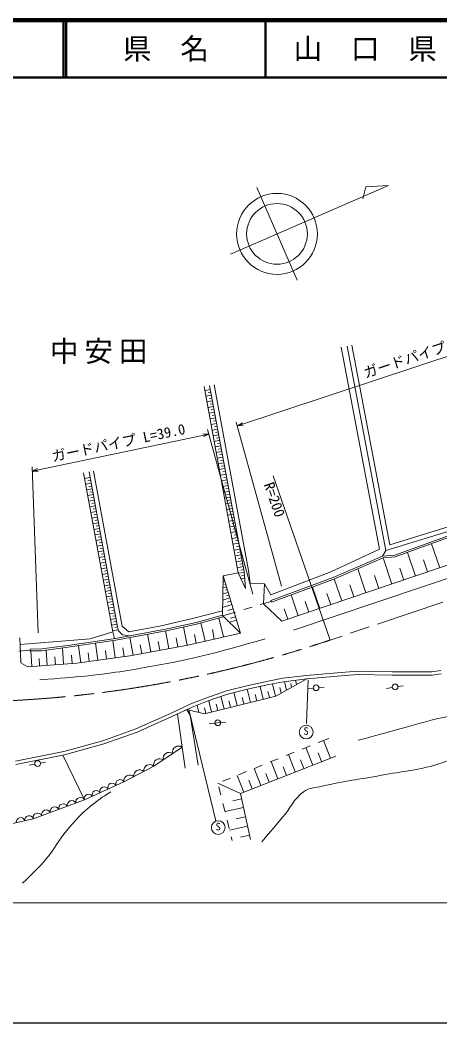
# Model space of a CAD drawing. Units: millimetres, scale not verified. Extents: x 40000 to 680000, y 20000 to 380000.
# Drawn here: x 290187 to 363403, y 205000 to 380000 of the extents above; entities that cross this region are included whole.
import ezdxf
from ezdxf.enums import TextEntityAlignment as Align

# ---------------------------------------------------------------- set-up
doc = ezdxf.new("R2010")
doc.units = ezdxf.units.MM
doc.header["$LTSCALE"] = 1000
doc.linetypes.add('CHAIN', pattern=[18.5, 12, -1.5, 3.5, -1.5])
for name, color, linetype, lineweight in [('M-BGD', 7, 'Continuous', 13), ('M-BGD-HTXT', 7, 'Continuous', 13), ('M-BMK', 2, 'CHAIN', 13), ('M-BMK-SRVR', 3, 'Continuous', 13), ('M-STR-HTXT', 7, 'Continuous', 13), ('M-TTL', 2, 'Continuous', 140), ('M-TTL-BAND', 7, 'Continuous', 25), ('M-TTL-LINE', 7, 'Continuous', 50), ('M-TTL-TXT', 7, 'Continuous', 13)]:
    doc.layers.add(name, color=color, linetype=linetype, lineweight=lineweight)
doc.styles.add('ＭＳ ゴシック', font='')
doc.styles.get('ＭＳ ゴシック').set_extended_font_data('MS Gothic')

msp = doc.modelspace()

# ---------------------------------------------------------------- linework, layer by layer
at = {"layer": 'M-BGD'}
for p, q in [((352866, 287673), (346161, 322904)), ((353987, 287436), (347199, 323101)), ((354644, 288430), (348016, 323256)), ((328223, 283567), (322284, 316047)), ((323373, 315516), (322413, 315338)), ((323464, 315024), (322984, 314936)), ((329243, 283802), (323242, 316224)), ((330046, 283951), (324045, 316373)), ((323555, 314533), (322593, 314355)), ((323737, 313550), (322773, 313371)), ((323646, 314041), (323165, 313952)), ((323919, 312566), (322953, 312387)), ((324101, 311583), (323133, 311404)), ((323828, 313058), (323346, 312969)), ((324010, 312075), (323527, 311985)), ((324283, 310600), (323313, 310420)), ((324192, 311091), (323708, 311002)), ((324374, 310108), (323889, 310018)), ((324465, 309616), (323493, 309436)), ((324647, 308633), (323672, 308453)), ((324556, 309125), (324070, 309035)), ((324738, 308141), (324251, 308051)), ((324829, 307650), (323852, 307469)), ((325011, 306666), (324032, 306485)), ((324920, 307158), (324432, 307068)), ((325193, 305683), (324212, 305502)), ((325375, 304700), (324392, 304518)), ((325102, 306175), (324613, 306084)), ((325284, 305191), (324794, 305101)), ((325557, 303717), (324572, 303534)), ((325466, 304208), (324975, 304117)), ((325648, 303224), (325156, 303133)), ((307182, 274099), (302209, 301141)), ((307992, 274248), (303018, 301290)), ((325739, 302731), (324752, 302548)), ((325922, 301744), (324933, 301561)), ((325831, 302237), (325337, 302146)), ((326014, 301249), (325519, 301157)), ((306354, 273266), (301260, 300967)), ((302390, 300158), (301441, 299983)), ((302481, 299666), (302006, 299579)), ((326105, 300754), (325114, 300571)), ((326289, 299763), (325295, 299579)), ((326197, 300258), (325701, 300167)), ((326381, 299266), (325884, 299174)), ((302571, 299174), (301622, 298999)), ((302753, 298191), (301802, 298016)), ((302662, 298683), (302187, 298595)), ((302843, 297699), (302368, 297612)), ((326473, 298769), (325477, 298584)), ((326657, 297773), (325659, 297588)), ((326565, 298271), (326067, 298179)), ((302934, 297208), (301983, 297032)), ((303115, 296224), (302164, 296049)), ((303025, 296716), (302549, 296628)), ((326842, 296775), (325842, 296589)), ((327027, 295774), (326025, 295589)), ((326750, 297274), (326251, 297181)), ((326935, 296274), (326434, 296182)), ((303297, 295241), (302345, 295065)), ((303478, 294257), (302526, 294082)), ((303206, 295732), (302730, 295645)), ((303387, 294749), (302912, 294661)), ((327213, 294772), (326208, 294586)), ((327120, 295273), (326619, 295180)), ((327306, 294270), (326803, 294177)), ((378317, 294911), (353987, 287436)), ((378095, 295635), (354644, 288430)), ((303659, 293274), (302707, 293098)), ((303841, 292290), (302888, 292115)), ((303569, 293766), (303093, 293678)), ((303750, 292782), (303274, 292694)), ((327399, 293767), (326392, 293581)), ((327585, 292760), (326576, 292574)), ((327492, 293264), (326988, 293171)), ((327678, 292256), (327174, 292163)), ((304022, 291307), (303069, 291131)), ((303931, 291799), (303455, 291711)), ((304113, 290815), (303636, 290727)), ((327772, 291751), (326761, 291564)), ((327959, 290740), (326946, 290553)), ((327865, 291246), (327360, 291152)), ((335835, 275094), (386084, 292096)), ((304203, 290324), (303249, 290148)), ((304385, 289340), (303430, 289164)), ((304294, 289832), (303817, 289744)), ((304475, 288848), (303998, 288760)), ((328146, 289727), (327131, 289539)), ((328053, 290234), (327546, 290140)), ((328240, 289219), (327733, 289125)), ((386734, 290007), (337885, 273536)), ((304566, 288357), (303611, 288181)), ((304747, 287373), (303792, 287197)), ((304657, 287865), (304179, 287777)), ((328334, 288712), (327317, 288523)), ((328523, 287694), (327503, 287505)), ((328429, 288203), (327920, 288109)), ((328617, 287184), (328107, 287090)), ((352866, 287673), (344372, 283693)), ((353987, 287436), (353415, 286428)), ((359143, 282981), (357749, 287102)), ((363361, 284408), (361934, 288626)), ((304929, 286390), (303973, 286214)), ((305110, 285406), (304154, 285230)), ((304838, 286882), (304360, 286794)), ((305019, 285898), (304541, 285810)), ((328711, 286674), (327689, 286485)), ((328901, 285652), (327876, 285462)), ((328806, 286163), (328295, 286068)), ((355022, 281586), (353484, 286131)), ((361252, 283694), (360539, 285803)), ((305291, 284423), (304335, 284247)), ((305201, 284915), (304723, 284827)), ((305382, 283931), (304904, 283843)), ((325578, 283000), (328223, 283567)), ((329090, 284628), (328064, 284438)), ((329516, 280808), (328223, 283567)), ((329262, 283599), (328251, 283507)), ((328995, 285140), (328483, 285045)), ((329185, 284114), (328672, 284019)), ((329516, 280808), (329243, 283802)), ((330046, 283951), (330298, 281764)), ((344372, 283693), (333904, 279695)), ((350477, 280048), (349060, 284235)), ((357082, 282283), (356385, 284344)), ((305473, 283440), (304516, 283263)), ((305654, 282456), (304697, 282280)), ((305563, 282948), (305085, 282860)), ((305745, 281964), (305266, 281876)), ((325578, 283000), (325497, 276159)), ((328631, 273041), (325578, 283000)), ((325871, 282044), (325578, 281954)), ((329354, 282588), (328709, 282529)), ((329308, 283093), (328802, 283047)), ((330298, 281764), (332818, 281643)), ((346290, 278632), (344985, 282489)), ((352749, 280817), (351980, 283090)), ((305835, 281473), (304877, 281296)), ((306017, 280489), (305058, 280313)), ((305926, 280981), (305447, 280893)), ((326457, 280132), (325541, 279851)), ((326164, 281088), (325553, 280900)), ((326017, 281566), (325871, 281521)), ((326310, 280610), (326017, 280520)), ((332818, 281643), (332648, 278129)), ((333904, 279695), (332818, 281643)), ((342433, 277327), (341167, 281069)), ((348383, 279340), (347675, 281433)), ((306198, 279506), (305239, 279329)), ((306379, 278522), (305420, 278346)), ((306107, 279998), (305628, 279909)), ((306289, 279014), (305809, 278926)), ((326750, 279176), (325528, 278801)), ((326604, 279654), (326164, 279519)), ((326930, 278589), (326343, 278409)), ((333989, 278569), (332075, 277990)), ((334041, 278428), (333937, 278710)), ((338691, 276061), (337461, 279696)), ((340562, 276694), (339929, 278565)), ((344361, 277979), (343709, 279908)), ((306561, 277539), (305601, 277362)), ((306742, 276556), (305782, 276379)), ((306470, 278031), (305990, 277942)), ((306651, 277047), (306171, 276959)), ((325506, 276889), (320277, 275557)), ((327110, 278002), (325513, 277513)), ((327525, 276649), (325530, 276038)), ((327767, 276688), (326331, 276254)), ((327345, 277236), (326408, 276949)), ((330639, 277556), (329203, 277122)), ((332648, 278129), (335835, 275094)), ((336874, 275446), (336259, 277263)), ((306923, 275572), (305963, 275395)), ((306832, 276064), (306352, 275975)), ((307014, 275080), (306534, 274992)), ((320277, 275557), (314776, 274321)), ((322466, 271631), (321724, 274811)), ((325637, 272356), (324861, 275673)), ((325577, 275869), (325497, 276159)), ((328631, 273041), (325537, 276014)), ((327939, 275296), (326684, 274912)), ((327760, 275883), (326870, 275610)), ((306354, 273266), (302387, 272036)), ((307104, 274589), (306144, 274412)), ((307286, 273605), (306324, 273428)), ((306354, 273266), (306665, 272074)), ((307195, 274097), (306715, 274008)), ((307324, 273399), (307182, 274099)), ((308051, 272745), (307324, 273399)), ((309131, 273255), (307992, 274248)), ((314776, 274321), (309131, 273255)), ((316105, 270321), (315528, 273430)), ((319300, 270915), (318707, 274110)), ((319463, 270945), (328631, 273041)), ((324056, 271995), (323722, 273636)), ((290233, 269511), (290174, 272218)), ((302387, 272036), (290200, 271018)), ((303764, 268278), (303341, 271275)), ((306784, 268704), (306358, 271725)), ((309374, 272577), (308051, 272745)), ((309895, 269169), (309321, 272262)), ((312996, 269744), (312421, 272845)), ((314551, 270033), (314262, 271587)), ((317703, 270618), (317406, 272216)), ((320887, 271270), (320601, 272809)), ((291971, 270059), (289983, 269848)), ((290233, 269511), (290322, 267839)), ((291975, 269909), (291968, 270209)), ((292248, 267180), (292048, 269910)), ((294929, 267377), (294732, 270057)), ((297777, 267587), (297568, 270435)), ((300767, 267855), (300347, 270828)), ((302265, 268066), (302054, 269565)), ((305274, 268491), (305061, 270001)), ((308342, 268924), (308122, 270482)), ((309326, 269063), (319463, 270945)), ((311446, 269457), (311158, 271007)), ((290322, 267839), (291550, 267129)), ((291550, 267129), (300057, 267754)), ((293589, 267279), (293490, 268619)), ((296353, 267482), (296248, 268906)), ((299275, 267697), (299164, 269194)), ((300057, 267754), (309326, 269063)), ((334805, 262049), (340220, 265046)), ((336664, 263078), (336312, 264575)), ((338393, 264035), (338213, 264804)), ((340400, 264877), (340111, 257242)), ((328048, 260370), (327478, 262665)), ((330346, 260941), (329775, 263239)), ((332583, 261497), (332027, 263734)), ((333660, 261765), (333393, 262842)), ((334738, 262032), (334202, 264187)), ((335703, 262546), (335474, 263520)), ((337529, 263556), (337375, 264209)), ((341304, 263430), (340294, 263357)), ((342300, 263515), (343204, 263580)), ((355100, 263540), (354100, 263383)), ((356086, 263708), (356981, 263848)), ((322322, 258948), (334805, 262049)), ((323571, 259258), (323081, 261229)), ((325753, 259800), (325211, 261982)), ((326900, 260085), (326615, 261232)), ((329197, 260656), (328911, 261805)), ((331465, 261219), (331187, 262338)), ((319245, 259679), (322322, 258948)), ((319868, 258709), (319245, 259679)), ((319668, 259438), (324327, 240294)), ((321388, 259170), (321066, 260464)), ((322585, 259013), (322341, 259998)), ((324662, 259529), (324391, 260620)), ((317622, 258907), (318972, 249477)), ((321249, 249986), (319868, 258709)), ((324162, 257327), (323154, 257238)), ((324162, 257327), (325157, 257427)), ((325157, 257427), (326060, 257506)), ((344022, 254662), (342168, 253913)), ((344309, 251199), (343098, 254289)), ((337996, 252227), (336605, 251665)), ((340777, 253351), (339387, 252789)), ((341219, 249989), (340022, 253045)), ((342764, 250594), (342159, 252139)), ((293743, 250338), (294634, 250502)), ((297618, 251712), (301410, 243907)), ((328629, 245058), (345240, 251564)), ((335214, 251103), (333824, 250541)), ((335138, 247607), (333967, 250598)), ((338162, 248791), (336978, 251815)), ((339690, 249390), (339092, 250918)), ((292762, 250144), (291767, 249960)), ((329651, 248855), (328261, 248293)), ((332147, 246435), (330988, 249395)), ((332433, 249979), (331042, 249417)), ((333643, 247021), (333057, 248517)), ((336650, 248199), (336058, 249711)), ((328629, 245058), (324686, 246848)), ((326870, 247730), (325479, 247168)), ((329188, 245276), (328041, 248204)), ((330667, 245856), (330088, 247335)), ((324841, 246223), (325204, 244767)), ((330374, 236989), (328629, 245058)), ((325566, 243311), (325928, 241856)), ((328835, 244107), (327298, 243775)), ((329167, 242571), (325925, 241870)), ((326290, 240400), (326653, 238945)), ((329518, 240950), (327896, 240599)), ((329868, 239328), (326726, 238649)), ((327015, 237489), (327176, 236843)), ((330208, 237757), (328637, 237418))]:
    msp.add_line(p, q, dxfattribs=at)
for points in [[(378317, 294911), (355556, 286623), (353415, 286428), (344786, 282729), (333937, 278710)], [(378420, 294629), (355622, 286328), (353490, 286134), (344897, 282451), (334041, 278428)], [(325497, 276159), (320870, 274887), (315866, 273799), (306831, 272099), (298879, 270913), (293955, 270257), (291968, 270209)], [(325577, 275869), (320941, 274595), (315926, 273505), (306881, 271803), (298921, 270615), (293978, 269957), (291975, 269909)], [(289373, 250700), (297822, 252364), (304639, 254254), (310394, 256314), (316428, 259003), (319941, 260675), (322594, 261693), (326156, 262953), (329937, 263898), (333426, 264649), (336006, 265142), (340158, 265643), (344802, 266047), (349035, 266383), (355045, 266286), (361999, 266286), (363557, 266507)], [(289463, 250106), (297960, 251780), (304821, 253682), (310618, 255756), (316679, 258458), (320178, 260124), (322802, 261130), (326330, 262378), (330072, 263314), (333545, 264061), (336099, 264549), (340220, 265046), (344852, 265449), (349054, 265782), (355040, 265686), (362041, 265686), (363645, 265913)], [(318451, 253118), (313514, 249795), (308280, 247069), (301410, 243907), (292469, 240636), (263096, 233909)]]:
    msp.add_lwpolyline(points, dxfattribs=at)
for centre, radius in [((341801, 263483), 500), ((355591, 263634), 500), ((324659, 257387), 500), ((340079, 255755), 1200), ((293251, 250251), 500), ((324747, 239078), 1200)]:
    msp.add_circle(centre, radius, dxfattribs=at)
for centre, radius, start, end in [((316179, 251164), 1053, 53.51005, 194.36381), ((317825, 252271), 1053, 53.51005, 194.36381), ((314533, 250056), 1053, 53.51005, 194.36381), ((311054, 248130), 1041, 46.63243, 188.39157), ((312799, 249039), 1041, 46.63243, 188.39157), ((306243, 246067), 758, 29.14081, 200.29407), ((307617, 246700), 758, 29.14081, 200.29407), ((309310, 247221), 1041, 46.63243, 188.39157), ((303495, 244803), 758, 29.14081, 200.29407), ((304869, 245435), 758, 29.14081, 200.29407), ((297719, 242451), 800, 27.25338, 192.93708), ((299209, 242996), 800, 27.25338, 192.93708), ((300699, 243541), 800, 27.25338, 192.93708), ((302122, 244170), 758, 29.14081, 200.29407), ((293248, 240815), 800, 27.25338, 192.93708), ((294738, 241360), 800, 27.25338, 192.93708), ((296229, 241905), 800, 27.25338, 192.93708), ((290278, 240077), 755, 17.10133, 188.6956), ((291747, 240414), 755, 17.10133, 188.6956)]:
    msp.add_arc(centre, radius, start, end, dxfattribs=at)
for points, knots in [([(395484, 276087), (394727, 274683), (394530, 274321), (393903, 273198), (393090, 271740), (392697, 270883), (391777, 269490), (391152, 268544), (390771, 268008), (389923, 267255), (388107, 265642), (386799, 265085), (384635, 263984), (382093, 262690), (380630, 262009), (377929, 261094), (375658, 260325), (374280, 260270), (371932, 259786), (368471, 259072), (366484, 258906), (363045, 258096), (360425, 257478), (358991, 256999), (356393, 256296), (353561, 255530), (352677, 255291), (349142, 254334)], [0, 0, 0, 0, 1, 1, 1, 2, 2, 2, 3, 3, 3, 4, 4, 4, 5, 5, 5, 6, 6, 6, 7, 7, 7, 8, 8, 8, 9, 9, 9, 9]), ([(293656, 264900), (297661, 265145), (298769, 265246), (302034, 265595), (306931, 266118), (309657, 266594), (314501, 267485), (321793, 268827), (324264, 269614), (332937, 272010)], [0, 0, 0, 0, 1, 1, 1, 2, 2, 2, 3, 3, 3, 3]), ([(332326, 236597), (334131, 238695), (334597, 239235), (336025, 240950), (337432, 242640), (337844, 243970), (339587, 245311), (340655, 246133), (341587, 245966), (342894, 246293), (346867, 247284), (349177, 247451), (353199, 248219), (357034, 248952), (359266, 249026), (363012, 250127), (365109, 250744), (366144, 251504), (368239, 252124), (371215, 253005), (372468, 253031), (376090, 253351)], [0, 0, 0, 0, 1, 1, 1, 2, 2, 2, 3, 3, 3, 4, 4, 4, 5, 5, 5, 6, 6, 6, 7, 7, 7, 7]), ([(290589, 229374), (292647, 231296), (293287, 231894), (294806, 233699), (296317, 235497), (296806, 236784), (298331, 238570), (299851, 240349), (300694, 241386), (302511, 242859), (303818, 243918), (304348, 244290), (306037, 245330)], [0, 0, 0, 0, 1, 1, 1, 2, 2, 2, 3, 3, 3, 4, 4, 4, 4])]:
    msp.add_open_spline(points, degree=3, knots=knots, dxfattribs=at)
at = {"layer": 'M-BMK'}
msp.add_line((398941, 290248), (344265, 271812), dxfattribs=at)
msp.add_arc((278111, 468202), 207233, 261.99553, 288.6159, dxfattribs=at)
at = {"layer": 'M-BMK-SRVR'}
for p, q in [((326894, 339164), (354406, 351125)), ((331474, 350777), (338510, 334593)), ((350469, 350891), (349952, 348829)), ((354406, 351125), (350469, 350891))]:
    msp.add_line(p, q, dxfattribs=at)
for radius in [7059, 5294]:
    msp.add_circle((334992, 342685), radius, dxfattribs=at)
at = {"layer": 'M-STR-HTXT'}
for p, q in [((328075, 309190), (375303, 324835)), ((335774, 281210), (327899, 309831)), ((330784, 279838), (322885, 308545)), ((328075, 309190), (328946, 309742)), ((328075, 309190), (329103, 309267)), ((292306, 301304), (323099, 307767)), ((323099, 307767), (322069, 307807)), ((323099, 307767), (322172, 307317)), ((293352, 273085), (292278, 302055)), ((292306, 301304), (293233, 301754)), ((292306, 301304), (293336, 301265)), ((344265, 271812), (334311, 300488)), ((197464, 225935), (558154, 225935))]:
    msp.add_line(p, q, dxfattribs=at)
at = {"layer": 'M-TTL'}
msp.add_line((680000, 380000), (40000, 380000), dxfattribs=at)
at = {"layer": 'M-TTL-BAND'}
msp.add_line((40000, 205000), (579000, 205000), dxfattribs=at)
at = {"layer": 'M-TTL-LINE'}
for p, q in [((297750, 380000), (297750, 370000)), ((298250, 380000), (298250, 370000)), ((333000, 380000), (333000, 370000)), ((40000, 370000), (680000, 370000))]:
    msp.add_line(p, q, dxfattribs=at)

# ---------------------------------------------------------------- texts
at = {"layer": 'M-BGD', "style": 'ＭＳ ゴシック'}
for p in [(339615, 256592), (324283, 239915)]:
    msp.add_text('S', height=1320, dxfattribs=at).set_placement(p, align=Align.TOP_LEFT)
at = {"layer": 'M-BGD-HTXT', "insert": (304393, 322030), "char_height": 3666, "attachment_point": 5, "style": 'ＭＳ ゴシック'}
msp.add_mtext('\\T1.2;中安田', dxfattribs=at)
at = {"layer": 'M-STR-HTXT', "style": 'ＭＳ ゴシック'}
for s, rotation, p in [('ガードパイプ L=51.0', 18.328, (361857, 320697)), ('ガードパイプ L=39.0', 11.854, (307641, 304829)), ('R=200', 289.142, (333184, 295840))]:
    msp.add_text(s, height=1833, rotation=rotation, dxfattribs=at).set_placement(p, align=Align.BOTTOM_CENTER)
at = {"layer": 'M-TTL-TXT', "style": 'ＭＳ ゴシック'}
for s, p in [('県\u3000名', (315625, 375000)), ('山\u3000口\u3000県', (350375, 375000))]:
    msp.add_text(s, height=3666, dxfattribs=at).set_placement(p, align=Align.MIDDLE_CENTER)

doc.saveas('drawing.dxf')
